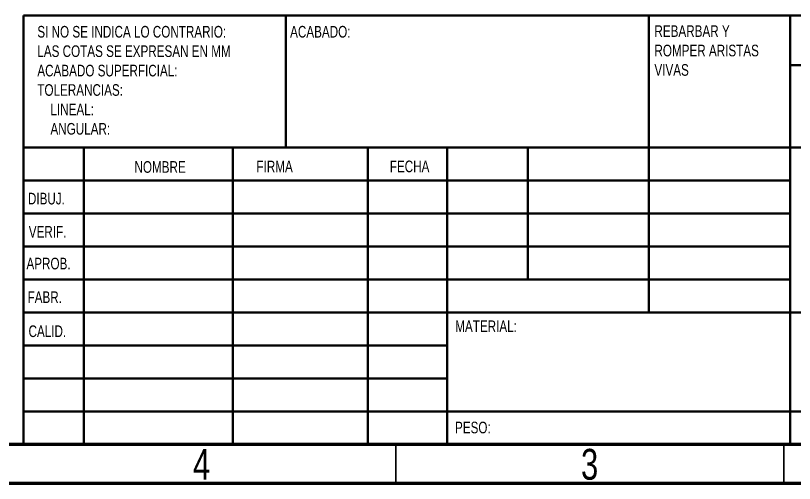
# Model space of a CAD drawing. Header units: millimetres. Extents: x 15 to 589, y 5 to 415.
# Drawn here: x 403 to 503.3, y 5 to 65.2 of the extents above; entities that cross this region are included whole.
import ezdxf

# ---------------------------------------------------------------- set-up
doc = ezdxf.new("R2010")
doc.units = ezdxf.units.MM
doc.styles.add('SLDTEXTSTYLE0', font='TXT', dxfattribs={"width": 0.75})

# ---------------------------------------------------------------- blocks, each defined once
blk = doc.blocks.new('SW_NOTE_0')
at = {"color": 0, "linetype": 'Continuous', "lineweight": 0, "char_height": 1.5, "attachment_point": 1, "style": 'SLDTEXTSTYLE0'}
for s, insert in [('SI NO SE INDICA LO CONTRARIO:', (0, 1.93)), ('LAS COTAS SE EXPRESAN EN MM', (0, -0.57)), ('ACABADO SUPERFICIAL:', (0, -3.07)), ('TOLERANCIAS:', (0, -5.57)), ('LINEAL:', (1.69, -8.07)), ('ANGULAR:', (1.69, -10.57))]:
    blk.add_mtext(s, dxfattribs=dict(at, insert=insert))
blk = doc.blocks.new('SW_NOTE_0_1')
at = {"color": 0, "linetype": 'Continuous', "lineweight": 0, "char_height": 1.5, "attachment_point": 1, "style": 'SLDTEXTSTYLE0'}
for s, insert in [('REBARBAR Y', (0, 1.93)), ('ROMPER ARISTAS', (0, -0.57)), ('VIVAS', (0, -3.07))]:
    blk.add_mtext(s, dxfattribs=dict(at, insert=insert))

msp = doc.modelspace()

# ---------------------------------------------------------------- linework, layer by layer
at = {"color": 7, "linetype": 'Continuous', "lineweight": 50}
for p, q in [((404, 65.25), (584, 65.25)), ((404, 65.25), (404, 10)), ((437.8, 48.25), (437.8, 65.25)), ((484.6, 65.25), (484.6, 27)), ((502.8, 65.25), (502.8, 10)), ((584, 58.875), (502.8, 58.875)), ((584, 48.25), (404, 48.25)), ((411.8, 48.25), (411.8, 10)), ((430.99095, 48.25), (430.99095, 10)), ((448.39893, 48.25), (448.39893, 10)), ((458.6, 10), (458.6, 48.25)), ((469, 31.25), (469, 48.25)), ((502.8, 44), (404, 44)), ((502.8, 39.75), (404, 39.75)), ((502.8, 35.5), (404, 35.5)), ((502.8, 31.25), (404, 31.25)), ((458.6, 27), (404, 27)), ((458.6, 27), (584, 27)), ((458.6, 22.74993), (404, 22.74993)), ((458.6, 18.5), (404, 18.5)), ((404, 14.25), (584, 14.25))]:
    msp.add_line(p, q, dxfattribs=at)
at = {"color": 7, "linetype": 'Continuous', "lineweight": 70}
for p, q in [((584, 10), (20, 10)), ((589, 5), (15, 5))]:
    msp.add_line(p, q, dxfattribs=at)
at = {"color": 7, "linetype": 'Continuous', "lineweight": 35}
for p, q in [((452, 10), (452, 5)), ((502, 10), (502, 5))]:
    msp.add_line(p, q, dxfattribs=at)

# ---------------------------------------------------------------- block references
at = {"color": 7, "linetype": 'Continuous', "lineweight": 0}
for name, p in [('SW_NOTE_0', (405.80283, 61.98737)), ('SW_NOTE_0_1', (485.30922, 62.06949))]:
    msp.add_blockref(name, p, dxfattribs=at)

# ---------------------------------------------------------------- texts
at = {"color": 7, "linetype": 'Continuous', "lineweight": 0, "style": 'SLDTEXTSTYLE0'}
for s, insert, char_height, attachment_point in [('ACABADO:', (438.37129, 63.91927), 1.5, 1), ('NOMBRE', (418.32224, 46.50148), 1.5, 1), ('FIRMA', (434.03359, 46.56176), 1.5, 1), ('FECHA', (451.2147, 46.57618), 1.5, 1), ('DIBUJ.', (404.5901, 42.42971), 1.5, 1), ('VERIF.', (404.69882, 38.15441), 1.5, 1), ('APROB.', (404.40172, 34.0643), 1.5, 1), ('FABR.', (404.5425, 29.7337), 1.5, 1), ('CALID.', (404.66904, 25.34965), 1.5, 1), ('MATERIAL:', (459.64586, 25.98606), 1.5, 1), ('PESO:', (459.61781, 12.94931), 1.4986, 1), ('4', (426.96004, 9.44577), 3.96875, 2), ('3', (476.96004, 9.44577), 3.96875, 2)]:
    msp.add_mtext(s, dxfattribs=dict(at, insert=insert, char_height=char_height, attachment_point=attachment_point))

doc.saveas('drawing.dxf')
